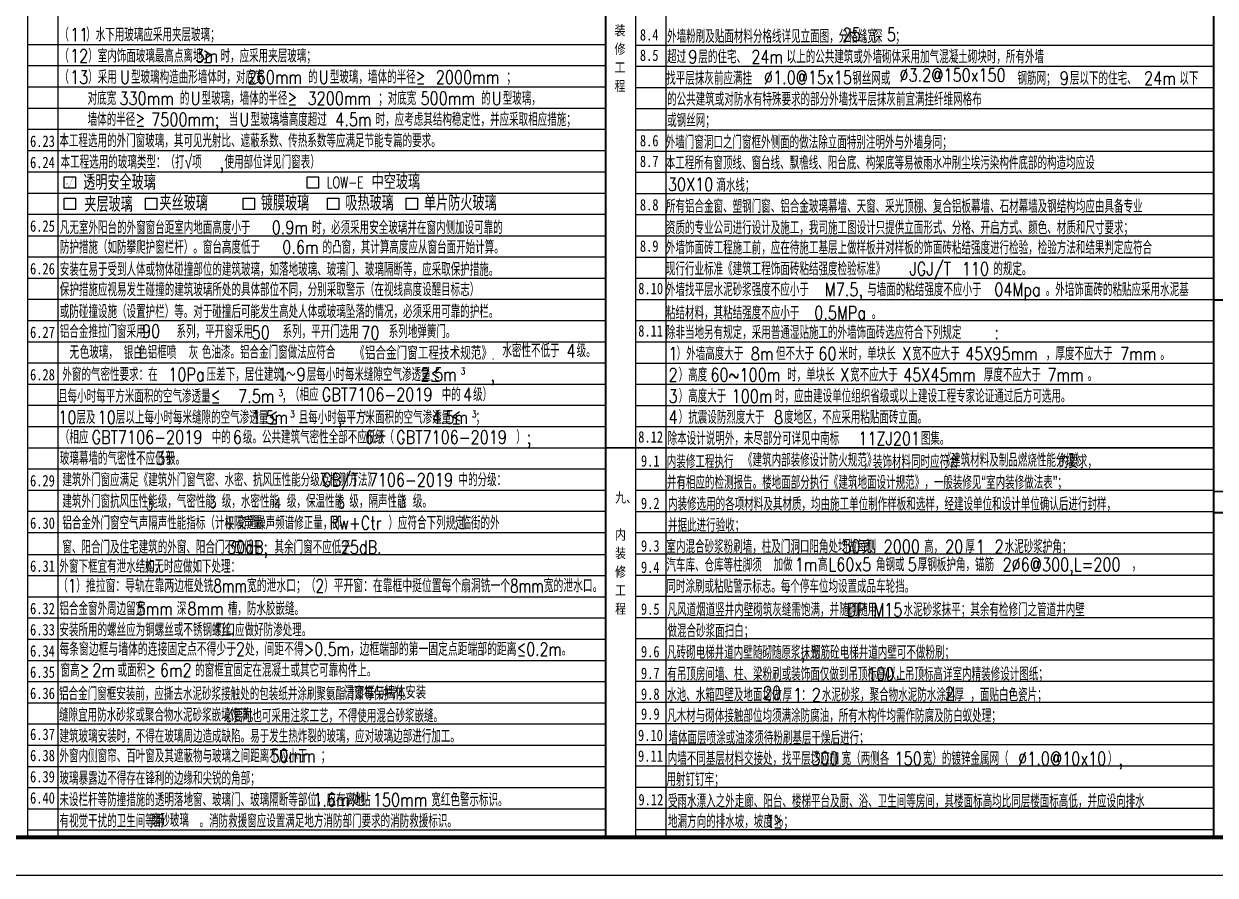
# Model space of a CAD drawing. Extents: x -1041549 to 749950, y -354245 to 17554.
# Drawn here: x -357069 to -325577, y -159958 to -137472 of the extents above; entities that cross this region are included whole.
import ezdxf

# ---------------------------------------------------------------- set-up
doc = ezdxf.new("R2010")
doc.units = 0
doc.header["$LTSCALE"] = 1000
doc.header["$MEASUREMENT"] = 0
doc.linetypes.add('CONTINOUS', pattern=[0])
for name, color, linetype in [('PUB_TEXT', 7, 'Continuous'), ('PUB_TITLE', 4, 'Continuous'), ('text', 7, 'Continuous'), ('可选项', 6, 'Continuous'), ('辅助线', 8, 'CONTINOUS')]:
    doc.layers.add(name, color=color, linetype=linetype)
doc.styles.add('-黑体', font='simhei.ttf', dxfattribs={"width": 0.8})
doc.styles.add('_HZTXT', font='gs_txt.shx', dxfattribs={"width": 0.8, "bigfont": 'HZTXT.shx'})
doc.styles.add('_TCH_DIM', font='SIMPLEX', dxfattribs={"bigfont": 'GBCBIG'})
doc.styles.add('hztxt', font='romand_pkpm', dxfattribs={"bigfont": 'gbcbig'})

# ---------------------------------------------------------------- blocks, each defined once
blk = doc.blocks.new('*U129')
at = {"layer": '可选项'}
blk.add_lwpolyline([(436722, 3080), (437022, 3080), (437022, 2780), (436722, 2780)], close=True, dxfattribs=at)

msp = doc.modelspace()

# ---------------------------------------------------------------- linework, layer by layer
msp.add_lwpolyline([(-292440.3, -101558.4), (-373040.3, -101558.4), (-373040.3, -158958.4), (-292440.3, -158958.4)], close=True)
at = {"layer": 'PUB_TITLE'}
msp.add_lwpolyline([(-375540.3, -159958.4), (-291440.3, -159958.4), (-291440.3, -100558.4), (-375540.3, -100558.4)], close=True, dxfattribs=at)
msp.add_lwpolyline([(-375540.3, -159958.4), (-291440.3, -159958.4), (-291440.3, -100558.4), (-375540.3, -100558.4)], close=True, dxfattribs=at)
at = {"layer": 'PUB_TITLE', "const_width": 100}
msp.add_lwpolyline([(-373040.3, -158958.4), (-292440.3, -158958.4), (-292440.3, -101558.4), (-373040.3, -101558.4)], close=True, dxfattribs=at)
msp.add_lwpolyline([(-373040.3, -158958.4), (-292440.3, -158958.4), (-292440.3, -101558.4), (-373040.3, -101558.4)], close=True, dxfattribs=at)
at = {"layer": '可选项', "const_width": 6}
msp.add_lwpolyline([(-355955.4, -141737.8), (-355928, -141674.3), (-355875.3, -141789.2), (-355773.6, -141532.8)], dxfattribs=at)
at = {"layer": '辅助线'}
for p, q in [((-356965.3, -158958.4), (-356965.3, -102718.4)), ((-356165.3, -158958.4), (-356165.3, -102718.4)), ((-340890.3, -158974.8), (-340890.3, -102734.8)), ((-340090.3, -158958.4), (-340090.3, -102718.4)), ((-356965.3, -138014.8), (-341690.3, -138014.8)), ((-340890.3, -138031.3), (-325615.3, -138031.3)), ((-356965.3, -138574.8), (-341690.3, -138574.8)), ((-340890.3, -138591.3), (-325615.3, -138591.3)), ((-356965.3, -139134.8), (-341690.3, -139134.8)), ((-340890.3, -139151.3), (-325615.3, -139151.3)), ((-356965.3, -139694.8), (-341690.3, -139694.8)), ((-340890.3, -139711.3), (-325615.3, -139711.3)), ((-356965.3, -140254.8), (-341690.3, -140254.8)), ((-340890.3, -140271.3), (-325615.3, -140271.3)), ((-356965.3, -140814.8), (-341690.3, -140814.8)), ((-340890.3, -140831.3), (-325615.3, -140831.3)), ((-356965.3, -141381.3), (-341690.3, -141381.3)), ((-340890.3, -141391.3), (-325615.3, -141391.3)), ((-356965.3, -141941.3), (-341690.3, -141941.3)), ((-340890.3, -141951.3), (-325615.3, -141951.3)), ((-356965.3, -142501.3), (-341690.3, -142501.3)), ((-340890.3, -142511.3), (-325615.3, -142511.3)), ((-356965.3, -143067.7), (-341690.3, -143067.7)), ((-340890.3, -143071.3), (-325615.3, -143071.3)), ((-356965.3, -143627.7), (-341690.3, -143627.7)), ((-340890.3, -143631.3), (-325615.3, -143631.3)), ((-356965.3, -144187.7), (-341690.3, -144187.7)), ((-340890.3, -144191.3), (-325615.3, -144191.3)), ((-356965.3, -144747.7), (-341690.3, -144747.7)), ((-340890.3, -144751.3), (-325615.3, -144751.3)), ((-356965.3, -145307.7), (-341690.3, -145307.7)), ((-340890.3, -145311.3), (-325615.3, -145311.3)), ((-356965.3, -145867.7), (-341690.3, -145867.7)), ((-340890.3, -145871.3), (-325615.3, -145871.3)), ((-356965.3, -146427.7), (-341690.3, -146427.7)), ((-340890.3, -146431.3), (-325615.3, -146431.3)), ((-356965.3, -146987.7), (-341690.3, -146987.7)), ((-340890.3, -146991.3), (-325615.3, -146991.3)), ((-356965.3, -147547.7), (-341690.3, -147547.7)), ((-340890.3, -147551.3), (-325615.3, -147551.3)), ((-356965.3, -148107.7), (-341690.3, -148107.7)), ((-340890.3, -148111.3), (-325615.3, -148111.3)), ((-356965.3, -148667.7), (-341690.3, -148667.7)), ((-340890.3, -148671.3), (-325615.3, -148671.3)), ((-340890.3, -148671.3), (-325615.3, -148671.3)), ((-356965.3, -149227.7), (-341690.3, -149227.7)), ((-340890.3, -149231.3), (-330440.3, -149231.3)), ((-340890.3, -149231.3), (-325615.3, -149231.3)), ((-356965.3, -149787.7), (-341690.3, -149787.7)), ((-340890.3, -149791.3), (-330440.3, -149791.3)), ((-340890.3, -149791.3), (-325615.3, -149791.3)), ((-356965.3, -150347.7), (-341690.3, -150347.7)), ((-340890.3, -150351.3), (-330440.3, -150351.3)), ((-340890.3, -150351.3), (-325615.3, -150351.3)), ((-356965.3, -150907.7), (-341690.3, -150907.7)), ((-340890.3, -150911.3), (-330440.3, -150911.3)), ((-340890.3, -150911.3), (-325615.3, -150911.3)), ((-340890.3, -151471.3), (-325615.3, -151471.3)), ((-356965.3, -151484.2), (-341690.3, -151484.2)), ((-356965.3, -152044.2), (-341690.3, -152044.2)), ((-340890.3, -152031.3), (-325615.3, -152031.3)), ((-356965.3, -152604.2), (-341690.3, -152604.2)), ((-340890.3, -152591.3), (-325615.3, -152591.3)), ((-356965.3, -153164.2), (-341690.3, -153164.2)), ((-340890.3, -153151.3), (-325615.3, -153151.3)), ((-356965.3, -153724.2), (-341690.3, -153724.2)), ((-340890.3, -153711.3), (-325615.3, -153711.3)), ((-356965.3, -154284.2), (-341690.3, -154284.2)), ((-340890.3, -154271.3), (-325615.3, -154271.3)), ((-356965.3, -154844.2), (-341690.3, -154844.2)), ((-340890.3, -154831.3), (-325615.3, -154831.3)), ((-356965.3, -155404.2), (-341690.3, -155404.2)), ((-340890.3, -155391.3), (-325615.3, -155391.3)), ((-356965.3, -155964.2), (-341690.3, -155964.2)), ((-340890.3, -155951.3), (-325615.3, -155951.3)), ((-340890.3, -156511.3), (-325615.3, -156511.3)), ((-356965.3, -156524.2), (-341690.3, -156524.2)), ((-356965.3, -157084.2), (-341690.3, -157084.2)), ((-340890.3, -157071.3), (-325615.3, -157071.3)), ((-356965.3, -157644.2), (-341690.3, -157644.2)), ((-340890.3, -157631.3), (-325615.3, -157631.3)), ((-356965.3, -158204.2), (-341690.3, -158204.2)), ((-340890.3, -158191.3), (-325615.3, -158191.3)), ((-356965.3, -158764.2), (-341690.3, -158764.2)), ((-340890.3, -158751.3), (-325615.3, -158751.3))]:
    msp.add_line(p, q, dxfattribs=at)
at = {"layer": '辅助线', "const_width": 50}
for points in [[(-341690.3, -102718.4), (-341690.3, -158958.4)], [(-325615.3, -102718.4), (-325615.3, -158958.4)], [(-325615.3, -144767.7), (-309540.3, -144767.7)], [(-341690.3, -148671.3), (-325615.3, -148671.3)], [(-325615.3, -149824.1), (-309540.3, -149824.1)], [(-325615.3, -150384.1), (-309540.3, -150384.1)]]:
    msp.add_lwpolyline(points, dxfattribs=at)

# ---------------------------------------------------------------- block references
at = {"layer": '可选项'}
for p in [(-792729.1, -144595.7), (-786300, -144595.7), (-792729.1, -145155.7), (-790578.1, -145155.7), (-787995.3, -145155.7), (-785761.3, -145155.7), (-783681.8, -145155.7)]:
    msp.add_blockref('*U129', p, dxfattribs=at)

# ---------------------------------------------------------------- texts
at = {"color": 4}
for s, height, style, width, p in [('25', 350, 'hztxt', 0.8, (-335428.7, -137928.6)), ('5', 350, 'hztxt', 0.8, (-334254.6, -137928.6)), ('%%c1.0@15x15', 350, 'hztxt', 0.8, (-337504.5, -139064.2)), ('%%c3.2@150x150', 350, 'hztxt', 0.8, (-333922.7, -138998.7)), ('30X10', 350, 'hztxt', 0.8, (-340043.9, -141886.7)), ('90', 350, 'hztxt', 0.8, (-353945.5, -145766.4)), ('50', 350, 'hztxt', 0.8, (-351047.9, -145796.6)), ('70', 350, 'hztxt', 0.8, (-348148.9, -145806.5)), ('无', 350, 'hztxt', 0.8, (-355860.1, -146321.7)), ('银白', 350, 'hztxt', 0.8, (-354429.7, -146333.6)), ('灰', 350, 'hztxt', 0.8, (-352709.3, -146331.3)), ('4', 350, 'hztxt', 0.8, (-342725, -146283.5)), ('（相应', 350, 'hztxt', 0.8, (-350033.6, -147438.3)), ('中的', 350, 'hztxt', 0.8, (-346020.3, -147438.3)), ('级）', 350, 'hztxt', 0.8, (-345193.6, -147438.3)), ('GBT7106-2019', 350, 'hztxt', 0.8, (-349193.6, -147438.3)), ('4', 350, 'hztxt', 0.8, (-345460.3, -147438.3)), ('（相应', 350, 'hztxt', 0.8, (-356117.6, -148563.6)), ('GBT7106-2019', 350, 'hztxt', 0.8, (-355277.6, -148563.6)), ('中的', 350, 'hztxt', 0.8, (-352104.3, -148563.6)), ('6', 350, 'hztxt', 0.8, (-351544.3, -148563.6)), ('级。公共建筑气密性全部不应低于', 350, 'hztxt', 0.8, (-351277.6, -148563.6)), ('6', 350, 'hztxt', 0.8, (-348053.5, -148563.6)), ('级（', 350, 'hztxt', 0.8, (-347786.8, -148563.6)), ('GBT7106-2019', 350, 'hztxt', 0.8, (-347226.8, -148563.6)), ('）', 350, 'hztxt', 0.8, (-344053.5, -148563.6)), (';', 350, 'hztxt', 0.8, (-343773.5, -148563.6)), ('玻璃幕墙的气密性不应低于', 350, 'hztxt', 0.8, (-356117.6, -149123.6)), ('3', 350, 'hztxt', 0.8, (-353574.5, -149123.6)), ('级。', 350, 'hztxt', 0.8, (-353307.9, -149123.6)), ('《建筑内部装修设计防火规范》', 350, 'hztxt', 0.8, (-338058.7, -149170.3)), ('《建筑材料及制品燃烧性能分级》', 350, 'hztxt', 0.8, (-332809.2, -149170.3)), ('3', 297.5, '_TCH_DIM', 0.705882, (-353831.7, -150313.5)), ('3', 297.5, '_TCH_DIM', 0.705882, (-352157.6, -150260.8)), ('4', 297.5, '_TCH_DIM', 0.705882, (-350444.2, -150277.6)), ('5', 297.5, '_TCH_DIM', 0.705882, (-348763.5, -150277.6)), ('3', 297.5, '_TCH_DIM', 0.705882, (-347146.6, -150245.5)), ('加做', 350, 'hztxt', 0.8, (-337251, -151929.5)), ('1m', 350, 'hztxt', 0.8, (-336691, -151929.5)), ('高', 350, 'hztxt', 0.8, (-336077.7, -151929.5)), ('L60x5', 350, 'hztxt', 0.8, (-335797.7, -151929.5)), ('角钢或', 350, 'hztxt', 0.8, (-334544.3, -151929.5)), ('5', 350, 'hztxt', 0.8, (-333704.3, -151929.5)), ('厚钢板护角，锚筋', 350, 'hztxt', 0.8, (-333437.7, -151929.5)), ('2%%C6@300,L=200', 350, 'hztxt', 0.8, (-331197.7, -151929.5)), ('，', 350, 'hztxt', 0.8, (-327784.3, -151929.5)), ('20', 350, 'hztxt', 0.8, (-337528.6, -155319.5)), ('2', 350, 'hztxt', 0.8, (-332716.9, -155335.4)), ('磨砂玻璃', 350, 'hztxt', 0.8, (-353711.8, -158681.4))]:
    msp.add_text(s, height=height, dxfattribs=dict(at, style=style, width=width)).set_placement(p)
at = {"layer": 'PUB_TEXT', "style": 'hztxt'}
for s, height, width, p in [('（', 350, 0.8, (-356127.9, -137933.6)), ('11', 350, 0.8, (-355847.9, -137933.6)), ('）水下用玻璃应采用夹层玻璃；', 350, 0.8, (-355421.2, -137933.6)), ('外墙粉刷及贴面材料分格线详见立面图，分格缝宽', 350, 0.8, (-340064.6, -137977)), ('，深', 350, 0.8, (-334873.6, -137977)), ('；', 350, 0.8, (-334031.4, -137977)), ('（', 350, 0.8, (-356127.9, -138493.6)), ('12', 350, 0.8, (-355847.9, -138493.6)), ('）室内饰面玻璃最高点离地≥', 350, 0.8, (-355367.9, -138493.6)), ('3m', 350, 0.8, (-352535.6, -138493.6)), ('时，应采用夹层玻璃；', 350, 0.8, (-351869, -138493.6)), ('超过', 350, 0.8, (-340064.6, -138517.1)), ('9', 350, 0.8, (-339504.6, -138517.1)), ('层的住宅、', 350, 0.8, (-339238, -138517.1)), ('24m', 350, 0.8, (-337838, -138517.1)), ('以上的公共建筑或外墙砌体采用加气混凝土砌块时，所有外墙', 350, 0.8, (-336904.6, -138517.1)), ('（', 350, 0.8, (-356127.9, -139053.6)), ('13', 350, 0.8, (-355847.9, -139053.6)), ('）采用', 350, 0.8, (-355367.9, -139053.6)), ('U', 350, 0.8, (-354527.9, -139053.6)), ('型玻璃构造曲形墙体时，对底宽', 350, 0.8, (-354234.6, -139053.6)), ('260mm', 350, 0.8, (-351152.5, -139053.6)), ('的', 350, 0.8, (-349552.5, -139053.6)), ('U', 350, 0.8, (-349272.5, -139053.6)), ('型玻璃，墙体的半径≥', 350, 0.8, (-348979.2, -139053.6)), ('2000mm', 350, 0.8, (-346179.2, -139053.6)), ('；', 350, 0.8, (-344312.5, -139053.6)), ('找平层抹灰前应满挂', 350, 0.8, (-340087.7, -139082.7)), ('钢丝网或', 350, 0.8, (-335169, -139082.7)), ('钢筋网；', 350, 0.8, (-330803.6, -139082.7)), ('9', 350, 0.8, (-329683.6, -139082.7)), ('层以下的住宅、', 350, 0.8, (-329417, -139082.7)), ('24m', 350, 0.8, (-327457, -139082.7)), ('以下', 350, 0.8, (-326523.6, -139082.7)), ('对底宽', 350, 0.8, (-355382.7, -139613.6)), ('330mm', 350, 0.8, (-354542.7, -139613.6)), ('的', 350, 0.8, (-352942.7, -139613.6)), ('U', 350, 0.8, (-352662.7, -139613.6)), ('型玻璃，墙体的半径≥', 350, 0.8, (-352369.4, -139613.6)), ('3200mm', 350, 0.8, (-349569.4, -139613.6)), ('；对底宽', 350, 0.8, (-347702.7, -139613.6)), ('500mm', 350, 0.8, (-346582.7, -139613.6)), ('的', 350, 0.8, (-344982.7, -139613.6)), ('U', 350, 0.8, (-344702.7, -139613.6)), ('型玻璃，', 350, 0.8, (-344409.4, -139613.6)), ('的公共建筑或对防水有特殊要求的部分外墙找平层抹灰前宜满挂纤维网格布', 350, 0.8, (-340064.6, -139637.1)), ('墙体的半径≥', 350, 0.8, (-355382.7, -140173.6)), ('7500mm;', 350, 0.8, (-353702.7, -140173.6)), ('当', 350, 0.8, (-351649.4, -140173.6)), ('U', 350, 0.8, (-351369.4, -140173.6)), ('型玻璃墙高度超过', 350, 0.8, (-351076, -140173.6)), ('4.5m', 350, 0.8, (-348836, -140173.6)), ('时，应考虑其结构稳定性，并应采取相应措施；', 350, 0.8, (-347769.4, -140173.6)), ('或钢丝网；', 350, 0.8, (-340064.6, -140197.1)), ('本工程选用的外门窗玻璃，其可见光射比、遮蔽系数、传热系数等应满足节能专篇的要求。', 350, 0.8, (-356127.9, -140733.6)), ('外墙门窗洞口之门窗框外侧面的做法除立面特别注明外与外墙身同；', 350, 0.8, (-340101.6, -140773.2)), ('本工程选用的玻璃类型：（打√项', 350, 0.8, (-356097, -141296.7)), ('使用部位详见门窗表）', 350, 0.8, (-351763.7, -141296.7)), ('本工程所有窗顶线、窗台线、飘檐线、阳台底、构架底等易被雨水冲刷尘埃污染构件底部的构造均应设', 350, 0.8, (-340101.6, -141319)), (',', 350, 0.8, (-351897, -141296.7)), ('滴水线；', 350, 0.8, (-338763.3, -141907.2)), ('所有铝合金窗、塑钢门窗、铝合金玻璃幕墙、天窗、采光顶棚、复合铝板幕墙、石材幕墙及钢结构均应由具备专业', 350, 0.8, (-340095.6, -142467.4)), ('凡无室外阳台的外窗窗台距室内地面高度小于', 350, 0.8, (-356117, -143027.7)), ('时，必须采用安全玻璃并在窗内侧加设可靠的', 350, 0.8, (-349450.3, -143027.7)), ('资质的专业公司进行设计及施工，我司施工图设计只提供立面形式、分格、开启方式、颜色、材质和尺寸要求；', 350, 0.8, (-340095.6, -143030.5)), ('0.9m', 350, 0.8, (-350517, -143027.7)), ('防护措施（如防攀爬护窗栏杆）。窗台高度低于', 350, 0.8, (-356117, -143546.7)), ('0.6m', 350, 0.8, (-350237, -143546.7)), ('的凸窗，其计算高度应从窗台面开始计算。', 350, 0.8, (-349170.3, -143546.7)), ('外墙饰面砖工程施工前，应在待施工基层上做样板并对样板的饰面砖粘结强度进行检验，检验方法和结果判定应符合', 350, 0.8, (-340095.6, -143558.6)), ('安装在易于受到人体或物体碰撞部位的建筑玻璃，如落地玻璃、玻璃门、玻璃隔断等，应采取保护措施。', 350, 0.8, (-356117, -144132)), ('现行行业标准《建筑工程饰面砖粘结强度检验标准》', 350, 0.8, (-340095.6, -144118.4)), ('JGJ/T', 350, 0.8, (-333655.6, -144118.4)), ('110', 350, 0.8, (-332274.5, -144118.4)), ('的规定。', 350, 0.8, (-331440.1, -144118.4)), ('保护措施应视易发生碰撞的建筑玻璃所处的具体部位不同，分别采取警示（在视线高度设醒目标志）', 350, 0.8, (-356117, -144666.3)), ('外墙找平层水泥砂浆强度不应小于', 350, 0.8, (-340095.6, -144666.4)), ('M7.5,', 350, 0.8, (-335895.6, -144666.4)), ('与墙面的粘结强度不应小于', 350, 0.8, (-334775.6, -144666.4)), ('04Mpa', 350, 0.8, (-331415.6, -144666.4)), ('。外培饰面砖的粘贴应采用水泥基', 350, 0.8, (-330055.6, -144666.4)), ('或防碰撞设施（设置护栏）等。对于碰撞后可能发生高处人体或玻璃坠落的情况，必须采用可靠的护栏。', 350, 0.8, (-356117, -145246.3)), ('粘结材料，其粘结强度不应小于', 350, 0.8, (-340095.6, -145281.6)), ('0.5MPa', 350, 0.8, (-336175.6, -145281.6)), ('。', 350, 0.8, (-334655.6, -145281.6)), ('铝合金推拉门窗采用', 350, 0.8, (-356117, -145773.6)), ('系列，平开窗采用', 350, 0.8, (-353032.6, -145773.6)), ('系列，平开门选用', 350, 0.8, (-350228.2, -145773.6)), ('系列地弹簧门。', 350, 0.8, (-347423.7, -145773.6)), ('除非当地另有规定，采用普通湿贴施工的外墙饰面砖选应符合下列规定', 350, 0.8, (-340095.6, -145798.6)), (':', 350, 0.8, (-331415.6, -145798.6)), ('色玻璃，', 350, 0.8, (-355589.4, -146320.8)), ('色铝框喷', 350, 0.8, (-354046.1, -146320.8)), ('色油漆。铝合金门窗做法应符合', 350, 0.8, (-352361.7, -146320.8)), ('水密性不低于', 350, 0.8, (-344417.9, -146280)), ('级。', 350, 0.8, (-342455.7, -146280)), ('1', 350, 0.8, (-340025.8, -146358.6)), ('）外墙高度大于', 350, 0.8, (-339812.4, -146358.6)), ('8m', 350, 0.8, (-337852.4, -146358.6)), ('但不大于', 350, 0.8, (-337185.8, -146358.6)), ('60', 350, 0.8, (-336065.8, -146358.6)), ('米时，单块长', 350, 0.8, (-335532.4, -146358.6)), ('X', 350, 0.8, (-333852.4, -146358.6)), ('宽不应大于', 350, 0.8, (-333585.8, -146358.6)), ('45X95mm', 350, 0.8, (-332185.8, -146358.6)), ('，厚度不应大于', 350, 0.8, (-330052.4, -146358.6)), ('7mm', 350, 0.8, (-328092.4, -146358.6)), ('。', 350, 0.8, (-327025.8, -146358.6)), ('外窗的气密性要求：在', 350, 0.8, (-356049.7, -146908.6)), ('10Pa', 350, 0.8, (-353249.7, -146908.6)), ('压差下，居住建筑，', 350, 0.8, (-352236.4, -146908.6)), ('1', 350, 0.8, (-350350.9, -146908.6)), ('～', 350, 0.8, (-350137.6, -146908.6)), ('9', 350, 0.8, (-349857.6, -146908.6)), ('层每小时每米缝隙空气渗透量≤', 350, 0.8, (-349590.9, -146908.6)), ('2.5m', 350, 0.8, (-346584.4, -146908.6)), ('3', 175, 0.8, (-345517.8, -146733.6)), ('2', 350, 0.8, (-340025.8, -146918.6)), ('）高度', 350, 0.8, (-339759.1, -146918.6)), ('60~100m', 350, 0.8, (-338919.1, -146918.6)), ('时，单块长', 350, 0.8, (-336892.4, -146918.6)), ('X', 350, 0.8, (-335492.4, -146918.6)), ('宽不应大于', 350, 0.8, (-335225.8, -146918.6)), ('45X45mm', 350, 0.8, (-333825.8, -146918.6)), ('厚度不应大于', 350, 0.8, (-331692.4, -146918.6)), ('7mm', 350, 0.8, (-330012.4, -146918.6)), (',', 350, 0.8, (-344733, -146908.6)), ('。', 350, 0.8, (-328945.8, -146918.6)), ('且每小时每平方米面积的空气渗透量≤', 350, 0.8, (-356164, -147480.4)), ('7.5m', 350, 0.8, (-351404, -147480.4)), ('3', 175, 0.8, (-350337.3, -147305.4)), ('，', 350, 0.8, (-350244, -147480.4)), ('3', 350, 0.8, (-340025.8, -147478.6)), ('）高度大于', 350, 0.8, (-339759.1, -147478.6)), ('100m', 350, 0.8, (-338359.1, -147478.6)), ('时，应由建设单位组织省级或以上建设工程专家论证通过后方可选用。', 350, 0.8, (-337212.4, -147478.6)), ('10', 350, 0.8, (-356158.4, -148040.4)), ('层及', 350, 0.8, (-355678.4, -148040.4)), ('10', 350, 0.8, (-355118.4, -148040.4)), ('层以上每小时每米缝隙的空气渗透量≤', 350, 0.8, (-354638.4, -148040.4)), ('1.5m', 350, 0.8, (-351042.5, -148040.4)), ('3', 175, 0.8, (-350029.2, -147865.4)), ('且每小时每平方米面积的空气渗透量≤', 350, 0.8, (-349802.5, -148040.4)), ('4.5m', 350, 0.8, (-346288.7, -148040.4)), ('3', 175, 0.8, (-345222, -147865.4)), ('4', 350, 0.8, (-340025.8, -148038.6)), ('）抗震设防烈度大于', 350, 0.8, (-339759.1, -148038.6)), ('8', 350, 0.8, (-337239.1, -148038.6)), ('度地区，不应采用粘贴面砖立面。', 350, 0.8, (-336972.4, -148038.6)), (',', 350, 0.8, (-348771.7, -148040.4)), ('；', 350, 0.8, (-345128.7, -148040.4)), ('除本设计说明外，未尽部分可详见中南标', 350, 0.8, (-340050.4, -148598.6)), ('11ZJ201', 350, 0.8, (-335010.4, -148598.6)), ('图集。', 350, 0.8, (-333357, -148598.6)), ('内装修工程执行', 350, 0.8, (-340071.6, -149209.4)), ('，装饰材料同时应符合', 350, 0.8, (-334876.7, -149209.4)), ('的要求，', 350, 0.8, (-329708.7, -149209.4)), ('建筑外门窗应满足《建筑外门窗气密、水密、抗风压性能分级及检测方法》', 350, 0.8, (-356049.7, -149691.8)), ('GB/T', 350, 0.8, (-349187.1, -149691.8)), ('7106-2019', 350, 0.8, (-347952.7, -149691.8)), ('中的分级：', 350, 0.8, (-345579.4, -149691.8)), ('并有相应的检测报告。楼地面部分执行《建筑地面设计规范》，一般装修见“室内装修做法表”；', 350, 0.8, (-340071.6, -149759.9)), ('建筑外门窗抗风压性能', 350, 0.8, (-356049.7, -150258.4)), ('级，气密性能', 350, 0.8, (-353527.8, -150258.4)), ('级，水密性能', 350, 0.8, (-351835.3, -150258.4)), ('级，保温性能', 350, 0.8, (-350115, -150258.4)), ('级，隔声性能', 350, 0.8, (-348462.9, -150258.4)), ('级。', 350, 0.8, (-346785.5, -150258.4)), ('内装修选用的各项材料及其材质，均由施工单位制作样板和选样，经建设单位和设计单位确认后进行封样，', 350, 0.8, (-340041.2, -150330.2)), ('铝合金外门窗空气声隔声性能指标（计权隔声量', 350, 0.8, (-356049.7, -150828.6)), ('+', 350, 0.8, (-351780, -150828.6)), ('交通噪声频谱修正量，即', 350, 0.8, (-351433.4, -150828.6)), ('Rw+Ctr', 350, 0.8, (-348991, -150828.6)), ('）应符合下列规定', 350, 0.8, (-347431, -150828.6)), ('临街的外', 350, 0.8, (-345501.1, -150828.6)), ('并据此进行验收；', 350, 0.8, (-340041.2, -150891.5)), (':', 350, 0.8, (-345701.1, -150828.6)), ('窗、阳合门及住宅建筑的外窗、阳合门不应低于', 350, 0.8, (-356049.7, -151468.2)), ('30dB;', 350, 0.8, (-351695.3, -151468.2)), ('其余门窗不应低于', 350, 0.8, (-350441.9, -151468.2)), ('25dB.', 350, 0.8, (-348691.6, -151468.2)), ('室内混合砂浆粉刷墙，柱及门洞口阳角处均做每侧', 350, 0.8, (-340082.2, -151453.9)), ('50', 350, 0.8, (-335434, -151453.9)), ('宽，', 350, 0.8, (-334900.6, -151453.9)), ('2000', 350, 0.8, (-334340.6, -151453.9)), ('高，', 350, 0.8, (-333274, -151453.9)), ('20', 350, 0.8, (-332714, -151453.9)), ('厚', 350, 0.8, (-332180.6, -151453.9)), ('1', 350, 0.8, (-331900.6, -151453.9)), ('2', 350, 0.8, (-331407.3, -151453.9)), ('水泥砂浆护角；', 350, 0.8, (-331140.6, -151453.9)), ('：', 350, 0.8, (-330175.6, -151453.9)), ('外窗下框宜有泄水结构，', 350, 0.8, (-356127.8, -151978)), ('如无时应做如下处理：', 350, 0.8, (-353872.3, -151978)), ('汽车库、仓库等柱脚须', 350, 0.8, (-340082.2, -151943.5)), ('（1）推拉窗：导轨在靠两边框处铣8mm宽的泄水口；（2）平开窗：在靠框中挺位置每个扇洞铣一个8mm宽的泄水口。  ', 350, 0.74, (-356165.3, -152488)), ('同时涂刷或粘贴警示标志。每个停车位均设置成品车轮挡。', 350, 0.8, (-340082.2, -152503.7)), ('铝合金窗外周边留宽', 350, 0.8, (-356127.8, -153093.5)), ('深', 350, 0.8, (-353024.1, -153093.5)), ('槽，防水胶嵌缝。', 350, 0.8, (-351677.4, -153093.5)), ('凡风道烟道竖井内壁砌筑灰缝需饱满，并随砌随用', 350, 0.8, (-340054.2, -153121.9)), ('水泥砂浆抹平；其余有检修门之管道井内壁', 350, 0.8, (-333812.8, -153121.9)), ('5mm', 350, 0.8, (-354090.8, -153093.5)), ('8mm', 350, 0.8, (-352744.1, -153093.5)), ('DP', 350, 0.8, (-335313.9, -153121.9)), ('M15', 350, 0.8, (-334612.8, -153121.9)), ('安装所用的螺丝应为铜螺丝或不锈钢螺丝，', 350, 0.8, (-356127.8, -153653.5)), ('钉口应做好防渗处理。', 350, 0.8, (-351989.8, -153653.5)), ('做混合砂浆面扫白；', 350, 0.8, (-340054.2, -153681.9)), ('每条窗边框与墙体的连接固定点不得少于2处，间距不得>0.5m，边框端部的第一固定点距端部的距离≤0.2m。', 350, 0.78, (-356127.8, -154163.9)), ('凡砖砌电梯井道内壁随砌随原浆抹光', 350, 0.8, (-340066.2, -154247.3)), ('钢筋砼电梯井道内壁可不做粉刷；', 350, 0.8, (-336258.2, -154247.3)), (',', 350, 0.8, (-336532.6, -154247.3)), ('窗高≥', 350, 0.8, (-356099.3, -154720)), ('2m', 350, 0.8, (-355259.3, -154720)), ('或面积≥', 350, 0.8, (-354592.6, -154720)), ('6m2', 350, 0.8, (-353472.6, -154720)), ('的窗框宜固定在混凝土或其它可靠构件上。', 350, 0.8, (-352539.3, -154720)), ('有吊顶房间墙、柱、梁粉刷或装饰面仅做到吊顶标高以上', 350, 0.8, (-340059.2, -154819.5)), ('100', 350, 0.8, (-334777.8, -154819.5)), ('，吊顶标高详室内精装修设计图纸；', 350, 0.8, (-334031.2, -154819.5)), ('铝合金门窗框安装前，应撕去水泥砂浆接触处的包装纸并涂刷聚氨酯清漆等保护剂。', 350, 0.8, (-356137.8, -155343.7)), ('水池、水箱四壁及地面均做', 350, 0.8, (-340063.2, -155368.3)), ('厚', 350, 0.8, (-337011.8, -155368.3)), ('1', 350, 0.8, (-336731.8, -155368.3)), ('：', 350, 0.8, (-336518.5, -155368.3)), ('2', 350, 0.8, (-336238.5, -155368.3)), ('水泥砂浆，聚合物水泥防水涂料', 350, 0.8, (-335971.8, -155368.3)), ('厚', 350, 0.8, (-332468.1, -155368.3)), ('，面贴白色瓷片；', 350, 0.8, (-332047, -155368.3)), ('缝隙宜用防水砂浆或聚合物水泥砂浆嵌填饱满，', 350, 0.8, (-356137.8, -155903.7)), ('必要时也可采用注浆工艺，不得使用混合砂浆嵌缝。', 350, 0.8, (-351782.6, -155924.6)), ('凡木材与砌体接触部位均须满涂防腐油，所有木构件均需作防腐及防白蚁处理；', 350, 0.8, (-340063.2, -155921)), ('建筑玻璃安装时，不得在玻璃周边造成缺陷。易于发生热炸裂的玻璃，应对玻璃边部进行加工。', 350, 0.8, (-356125.8, -156462)), ('墙体面层喷涂或油漆须待粉刷基层干燥后进行；', 350, 0.8, (-340029.2, -156504.3)), ('外窗内侧窗帘、百叶窗及其遮蔽物与玻璃之间距离不应小于', 350, 0.8, (-356125.8, -156982.8)), ('50mm', 350, 0.8, (-350554, -156982.8)), ('；', 350, 0.8, (-349220.7, -156982.8)), ('内墙不同基层材料交接处，找平层均应加', 350, 0.8, (-340048.2, -157050.4)), ('300', 350, 0.8, (-336251.7, -157050.4)), ('宽（两侧各', 350, 0.8, (-335451.7, -157050.4)), ('150', 350, 0.8, (-334051.7, -157050.4)), ('宽）的镀锌金属网（', 350, 0.8, (-333305, -157050.4)), ('%%c1.0@10x10', 350, 0.8, (-330785, -157050.4)), ('）', 350, 0.8, (-328411.7, -157050.4)), (',', 350, 0.8, (-328131.7, -157050.4)), ('玻璃暴露边不得存在锋利的边缘和尖锐的角部；', 350, 0.8, (-356125.8, -157572.7)), ('用射钉钉牢；', 350, 0.8, (-340082.2, -157603.3)), ('未设栏杆等防撞措施的透明落地窗、玻璃门、玻璃隔断等部位，应在离地', 350, 0.8, (-356125.8, -158142)), ('处贴', 350, 0.8, (-348404, -158142)), ('宽红色警示标识。', 350, 0.8, (-346297.4, -158142)), ('1.6m', 350, 0.8, (-349417.4, -158142)), ('150mm', 350, 0.8, (-347844, -158142)), ('受雨水漂入之外走廊、阳台、楼梯平台及厨、浴、卫生间等房间，其楼面标高均比同层楼面标高低，并应设向排水', 350, 0.8, (-340040.8, -158176.8)), ('有视觉干扰的卫生间等用', 350, 0.8, (-356125.8, -158702)), ('。消防救援窗应设置满足地方消防部门要求的消防救援标识。', 350, 0.8, (-352424.7, -158702)), ('地漏方向的排水坡，坡度≥', 350, 0.8, (-340040.8, -158711.4)), ('1', 350, 0.8, (-337452.9, -158711.4)), ('％；', 350, 0.8, (-337239.6, -158711.4))]:
    msp.add_text(s, height=height, dxfattribs=dict(at, width=width)).set_placement(p)
at = {"layer": 'text', "width": 0.8}
for s, height, style, p in [('装', 262.9, '-黑体', (-341452.8, -137773.3)), ('8.4', 301.69, '-黑体', (-340784.1, -137911.3)), ('修', 262.9, '-黑体', (-341452.8, -138263.3)), ('8.5', 301.69, '-黑体', (-340784.1, -138451.4)), ('工', 262.9, '-黑体', (-341452.8, -138753.3)), ('程', 262.9, '-黑体', (-341452.8, -139243.3)), ('6.23', 301.69, '-黑体', (-356904.5, -140722.7)), ('8.6', 301.69, '-黑体', (-340784.1, -140707.5)), ('6.24', 301.69, '-黑体', (-356904.5, -141282.7)), ('8.7', 301.69, '-黑体', (-340784.1, -141253.3)), ('中空玻璃', 400, '_HZTXT', (-347874.4, -141845.4)), ('透明安全玻璃', 400, '_HZTXT', (-355499.8, -141858.4)), ('夹层玻璃', 400, '_HZTXT', (-355468.9, -142438.4)), ('夹丝玻璃', 400, '_HZTXT', (-353483.7, -142405.4)), ('镀膜玻璃', 400, '_HZTXT', (-350803.4, -142405.4)), ('吸热玻璃', 400, '_HZTXT', (-348569.4, -142405.4)), ('单片防火玻璃', 400, '_HZTXT', (-346489.9, -142405.4)), ('8.8', 301.69, '-黑体', (-340784.1, -142401.7)), ('6.25', 301.69, '-黑体', (-356904.5, -142962.7)), ('8.9', 301.69, '-黑体', (-340784.1, -143492.8)), ('6.26', 301.69, '-黑体', (-356904.5, -144089.1)), ('8.10', 301.69, '-黑体', (-340827.8, -144612.8)), ('6.27', 301.69, '-黑体', (-356904.5, -145769.1)), ('8.11', 301.69, '-黑体', (-340827.8, -145732.8)), ('《铝合金门窗工程技术规范》', 350, '_HZTXT', (-348335.2, -146343)), ('.', 227.5, '_HZTXT', (-344695.2, -146343)), ('6.28', 301.69, '-黑体', (-356904.5, -146889.1)), ('3', 117, '_HZTXT', (-348089.9, -147808.5)), ('8.12', 301.69, '-黑体', (-340827.8, -148532.8)), ('9.1', 301.69, '-黑体', (-340756.4, -149166.7)), ('6.29', 301.69, '-黑体', (-356904.5, -149689.1)), ('九、', 262.87, '-黑体', (-341437.5, -150114.2)), ('9.2', 301.69, '-黑体', (-340756.4, -150287.5)), ('6.30', 301.69, '-黑体', (-356904.5, -150809.1)), ('内', 262.9, '-黑体', (-341437.5, -151094.2)), ('9.3', 301.69, '-黑体', (-340756.4, -151411.2)), ('装', 262.9, '-黑体', (-341437.5, -151584.2)), ('6.31', 301.69, '-黑体', (-356904.5, -151945.5)), ('修', 262.9, '-黑体', (-341437.5, -152074.2)), ('9.4', 301.69, '-黑体', (-340756.4, -151976.1)), ('工', 262.9, '-黑体', (-341437.5, -152564.2)), ('6.32', 301.69, '-黑体', (-356904.5, -153065.5)), ('程', 262.9, '-黑体', (-341437.5, -153054.2)), ('9.5', 301.69, '-黑体', (-340756.4, -153079.2)), ('6.33', 301.69, '-黑体', (-356904.5, -153625.5)), ('6.34', 301.69, '-黑体', (-356904.5, -154185.5)), ('9.6', 301.69, '-黑体', (-340756.4, -154204.6)), ('6.35', 301.69, '-黑体', (-356904.5, -154745.5)), ('9.7', 301.69, '-黑体', (-340756.4, -154776.8)), ('门窗框与墙体安装', 340, '_HZTXT', (-348612.4, -155300.4)), ('6.36', 301.69, '-黑体', (-356904.5, -155305.5)), ('9.8', 301.69, '-黑体', (-340756.4, -155325.6)), ('9.9', 301.69, '-黑体', (-340754.6, -155852.3)), ('6.37', 301.69, '-黑体', (-356904.5, -156388.3)), ('9.10', 301.69, '-黑体', (-340833.2, -156415.6)), ('6.38', 301.69, '-黑体', (-356904.5, -156948.3)), ('9.11', 301.69, '-黑体', (-340833.2, -156961.7)), ('6.39', 301.69, '-黑体', (-356904.5, -157508.3)), ('6.40', 301.69, '-黑体', (-356904.5, -158068.3)), ('9.12', 301.69, '-黑体', (-340821.8, -158114.1))]:
    msp.add_text(s, height=height, dxfattribs=dict(at, style=style)).set_placement(p)
at = {"layer": 'text', "color": 4, "style": '_TCH_DIM', "width": 0.705882}
msp.add_text('LOW-E', height=297.5, dxfattribs=at).set_placement((-349059.4, -141811.3))

doc.saveas('drawing.dxf')
